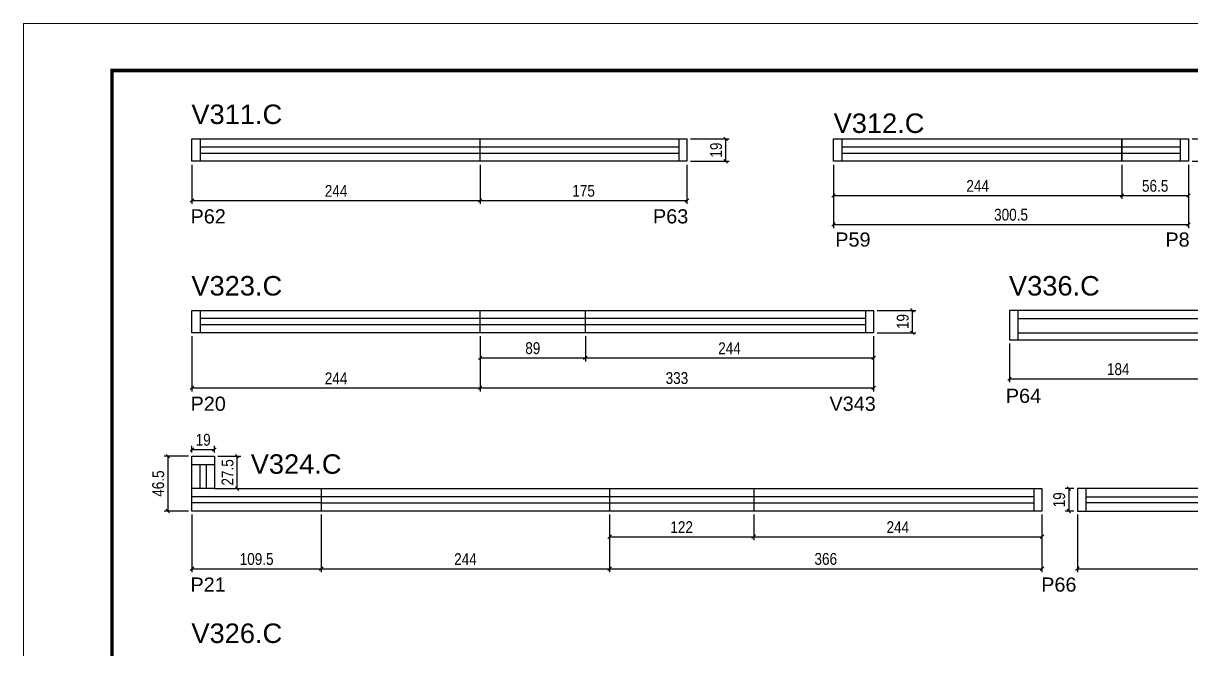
# Model space of a CAD drawing. Header units: millimetres. Extents: x 1959 to 8212, y 239 to 4735.
# Drawn here: x 5142 to 6131, y 3056 to 3587 of the extents above; entities that cross this region are included whole.
import ezdxf

# ---------------------------------------------------------------- set-up
doc = ezdxf.new("R2010")
doc.units = ezdxf.units.MM
doc.linetypes.add('DASHED', pattern=[0.75, 0.5, -0.25])
for name, color, linetype in [('5', 5, 'Continuous'), ('COTA', 241, 'Continuous'), ('NOMENCLATURA', 7, 'Continuous'), ('Painéis', 200, 'Continuous'), ('SARR_2.2x7', 40, 'Continuous')]:
    doc.layers.add(name, color=color, linetype=linetype)
doc.layers.add('Folhas', color=255, linetype='Continuous', lineweight=9)
doc.layers.add('SARRAFO DE PRESSAO', color=251, linetype='DASHED', lineweight=9)
doc.styles.add('COTA TECNICA', font='techl___.ttf', dxfattribs={"height": 10})
doc.styles.add('COTA TECNICA-50', font='techl___.ttf', dxfattribs={"height": 10})
doc.styles.get("Standard").update_dxf_attribs({"font": 'arial.ttf'})
doc.dimstyles.new('COTA PAINEL-50', dxfattribs={"dimtxt": 10, "dimasz": 3, "dimexe": 3, "dimexo": 3, "dimgap": 3, "dimtad": 1, "dimdec": 1, "dimzin": 12, "dimdsep": 46, "dimtxsty": 'COTA TECNICA-50', "dimblk1": 'OBLIQUE', "dimblk2": 'OBLIQUE', "dimsah": 1, "dimcen": 0.9, "dimclrd": 4, "dimclre": 4, "dimclrt": 240, "dimadec": 1, "dimazin": 3, "dimtfac": 1, "dimtdec": 1, "dimtmove": 0, "dimatfit": 3, "dimfxl": 1, "dimtolj": 1, "dimtzin": 12, "dimarcsym": 0})
doc.dimstyles.new('PAINEL', dxfattribs={"dimtxt": 10, "dimasz": 3, "dimexe": 3, "dimexo": 3, "dimgap": 3, "dimtad": 1, "dimdec": 1, "dimzin": 12, "dimdsep": 46, "dimtxsty": 'COTA TECNICA', "dimblk1": 'OBLIQUE', "dimblk2": 'OBLIQUE', "dimsah": 1, "dimcen": 0.9, "dimclrd": 4, "dimclre": 4, "dimclrt": 240, "dimadec": 1, "dimazin": 3, "dimtfac": 1, "dimtdec": 1, "dimtmove": 0, "dimatfit": 3, "dimfxl": 1, "dimtolj": 1, "dimtzin": 12, "dimarcsym": 0})

# ---------------------------------------------------------------- blocks, each defined once
blk = doc.blocks.new('9999999999')
at = {"layer": 'Folhas'}
blk.add_lwpolyline([(98138.98, 34190.21), (99623.98, 34190.21), (99623.98, 35240.21), (98138.98, 35240.21)], close=True, dxfattribs=at)
at = {"layer": 'Folhas', "color": 30, "const_width": 3}
blk.add_lwpolyline([(98213.98, 34230.21), (99583.98, 34230.21), (99583.98, 35200.21), (98213.98, 35200.21)], close=True, dxfattribs=at)
blk = doc.blocks.new('_Oblique')
at = {"color": 0, "linetype": 'ByBlock', "lineweight": -2}
blk.add_line((-0.5, -0.5), (0.5, 0.5), dxfattribs=at)
blk = doc.blocks.new('*D54')
at = {"layer": 'COTA', "color": 4, "linetype": 'ByBlock', "lineweight": -2, "transparency": 16777216}
for p, q in [((5284.97, 3466.8), (5284.97, 3433.63)), ((5528.97, 3466.8), (5528.97, 3433.63)), ((5284.97, 3436.63), (5528.97, 3436.63))]:
    blk.add_line(p, q, dxfattribs=at)
at = {"layer": 'Defpoints', "color": 0, "linetype": 'ByBlock', "transparency": 16777216}
for p in [(5284.97, 3469.8), (5528.97, 3469.8), (5528.97, 3436.63)]:
    blk.add_point(p, dxfattribs=at)
at = {"layer": 'COTA', "color": 4, "linetype": 'ByBlock', "lineweight": -2, "transparency": 16777216, "xscale": 3, "yscale": 3, "zscale": 3, "rotation": 180}
blk.add_blockref('_Oblique', (5284.97, 3436.63), dxfattribs=at)
at = {"layer": 'COTA', "color": 4, "linetype": 'ByBlock', "lineweight": -2, "transparency": 16777216, "xscale": 3, "yscale": 3, "zscale": 3}
blk.add_blockref('_Oblique', (5528.97, 3436.63), dxfattribs=at)
at = {"layer": 'COTA', "color": 240, "linetype": 'ByBlock', "transparency": 16777216, "insert": (5406.97, 3444.7), "char_height": 10, "attachment_point": 5, "style": 'COTA TECNICA-50'}
blk.add_mtext('\\A1;244', dxfattribs=at)
blk = doc.blocks.new('*D55')
at = {"layer": 'COTA', "color": 4, "linetype": 'ByBlock', "lineweight": -2, "transparency": 16777216}
for p, q in [((5528.97, 3466.8), (5528.97, 3433.63)), ((5703.97, 3466.8), (5703.97, 3433.63)), ((5528.97, 3436.63), (5703.97, 3436.63))]:
    blk.add_line(p, q, dxfattribs=at)
at = {"layer": 'Defpoints', "color": 0, "linetype": 'ByBlock', "transparency": 16777216}
for p in [(5528.97, 3469.8), (5703.97, 3469.8), (5703.97, 3436.63)]:
    blk.add_point(p, dxfattribs=at)
at = {"layer": 'COTA', "color": 4, "linetype": 'ByBlock', "lineweight": -2, "transparency": 16777216, "xscale": 3, "yscale": 3, "zscale": 3, "rotation": 180}
blk.add_blockref('_Oblique', (5528.97, 3436.63), dxfattribs=at)
at = {"layer": 'COTA', "color": 4, "linetype": 'ByBlock', "lineweight": -2, "transparency": 16777216, "xscale": 3, "yscale": 3, "zscale": 3}
blk.add_blockref('_Oblique', (5703.97, 3436.63), dxfattribs=at)
at = {"layer": 'COTA', "color": 240, "linetype": 'ByBlock', "transparency": 16777216, "insert": (5616.47, 3444.74), "char_height": 10, "attachment_point": 5, "style": 'COTA TECNICA-50'}
blk.add_mtext('\\A1;175', dxfattribs=at)
blk = doc.blocks.new('*D56')
at = {"layer": 'COTA', "color": 4, "lineweight": -2, "transparency": 16777216}
for p, q in [((5706.97, 3488.8), (5739.74, 3488.8)), ((5736.74, 3469.8), (5736.74, 3488.8)), ((5706.97, 3469.8), (5739.74, 3469.8))]:
    blk.add_line(p, q, dxfattribs=at)
at = {"layer": 'Defpoints', "color": 0, "transparency": 16777216}
for p in [(5703.97, 3488.8), (5736.74, 3488.8), (5703.97, 3469.8)]:
    blk.add_point(p, dxfattribs=at)
at = {"layer": 'COTA', "color": 4, "lineweight": -2, "transparency": 16777216, "xscale": 3, "yscale": 3, "zscale": 3}
for p, rotation in [((5736.74, 3488.8), 90), ((5736.74, 3469.8), 270)]:
    blk.add_blockref('_Oblique', p, dxfattribs=dict(at, rotation=rotation))
at = {"layer": 'COTA', "color": 240, "transparency": 16777216, "insert": (5728.65, 3479.3), "char_height": 10, "attachment_point": 5, "rotation": 90, "style": 'COTA TECNICA'}
blk.add_mtext('\\A1;19', dxfattribs=at)
blk = doc.blocks.new('*D57')
at = {"layer": 'COTA', "color": 4, "linetype": 'ByBlock', "lineweight": -2, "transparency": 16777216}
for p, q in [((5828.04, 3466.8), (5828.04, 3437.87)), ((6072.04, 3466.8), (6072.04, 3437.87)), ((5828.04, 3440.87), (6072.04, 3440.87))]:
    blk.add_line(p, q, dxfattribs=at)
at = {"layer": 'Defpoints', "color": 0, "linetype": 'ByBlock', "transparency": 16777216}
for p in [(5828.04, 3469.8), (6072.04, 3469.8), (6072.04, 3440.87)]:
    blk.add_point(p, dxfattribs=at)
at = {"layer": 'COTA', "color": 4, "linetype": 'ByBlock', "lineweight": -2, "transparency": 16777216, "xscale": 3, "yscale": 3, "zscale": 3, "rotation": 180}
blk.add_blockref('_Oblique', (5828.04, 3440.87), dxfattribs=at)
at = {"layer": 'COTA', "color": 4, "linetype": 'ByBlock', "lineweight": -2, "transparency": 16777216, "xscale": 3, "yscale": 3, "zscale": 3}
blk.add_blockref('_Oblique', (6072.04, 3440.87), dxfattribs=at)
at = {"layer": 'COTA', "color": 240, "linetype": 'ByBlock', "transparency": 16777216, "insert": (5950.04, 3448.95), "char_height": 10, "attachment_point": 5, "style": 'COTA TECNICA-50'}
blk.add_mtext('\\A1;244', dxfattribs=at)
blk = doc.blocks.new('*D58')
at = {"layer": 'COTA', "color": 4, "linetype": 'ByBlock', "lineweight": -2, "transparency": 16777216}
for p, q in [((6072.04, 3466.8), (6072.04, 3437.87)), ((6128.54, 3466.8), (6128.54, 3437.87)), ((6072.04, 3440.87), (6128.54, 3440.87))]:
    blk.add_line(p, q, dxfattribs=at)
at = {"layer": 'Defpoints', "color": 0, "linetype": 'ByBlock', "transparency": 16777216}
for p in [(6072.04, 3469.8), (6128.54, 3469.8), (6128.54, 3440.87)]:
    blk.add_point(p, dxfattribs=at)
at = {"layer": 'COTA', "color": 4, "linetype": 'ByBlock', "lineweight": -2, "transparency": 16777216, "xscale": 3, "yscale": 3, "zscale": 3, "rotation": 180}
blk.add_blockref('_Oblique', (6072.04, 3440.87), dxfattribs=at)
at = {"layer": 'COTA', "color": 4, "linetype": 'ByBlock', "lineweight": -2, "transparency": 16777216, "xscale": 3, "yscale": 3, "zscale": 3}
blk.add_blockref('_Oblique', (6128.54, 3440.87), dxfattribs=at)
at = {"layer": 'COTA', "color": 240, "linetype": 'ByBlock', "transparency": 16777216, "insert": (6100.29, 3448.98), "char_height": 10, "attachment_point": 5, "style": 'COTA TECNICA-50'}
blk.add_mtext('\\A1;56.5', dxfattribs=at)
blk = doc.blocks.new('*D59')
at = {"layer": 'COTA', "color": 4, "lineweight": -2, "transparency": 16777216}
for p, q in [((5828.04, 3466.8), (5828.04, 3413.29)), ((6128.54, 3466.8), (6128.54, 3413.29)), ((5828.04, 3416.29), (6128.54, 3416.29))]:
    blk.add_line(p, q, dxfattribs=at)
at = {"layer": 'Defpoints', "color": 0, "transparency": 16777216}
for p in [(5828.04, 3469.8), (6128.54, 3469.8), (6128.54, 3416.29)]:
    blk.add_point(p, dxfattribs=at)
at = {"layer": 'COTA', "color": 4, "lineweight": -2, "transparency": 16777216, "xscale": 3, "yscale": 3, "zscale": 3, "rotation": 180}
blk.add_blockref('_Oblique', (5828.04, 3416.29), dxfattribs=at)
at = {"layer": 'COTA', "color": 4, "lineweight": -2, "transparency": 16777216, "xscale": 3, "yscale": 3, "zscale": 3}
blk.add_blockref('_Oblique', (6128.54, 3416.29), dxfattribs=at)
at = {"layer": 'COTA', "color": 240, "transparency": 16777216, "insert": (5978.29, 3424.51), "char_height": 10, "attachment_point": 5, "style": 'COTA TECNICA'}
blk.add_mtext('\\A1;300.5', dxfattribs=at)
blk = doc.blocks.new('*D60')
at = {"layer": 'COTA', "color": 4, "lineweight": -2, "transparency": 16777216}
for p, q in [((6131.54, 3488.8), (6166.17, 3488.8)), ((6163.17, 3469.8), (6163.17, 3488.8)), ((6131.54, 3469.8), (6166.17, 3469.8))]:
    blk.add_line(p, q, dxfattribs=at)
at = {"layer": 'Defpoints', "color": 0, "transparency": 16777216}
for p in [(6128.54, 3488.8), (6163.17, 3488.8), (6128.54, 3469.8)]:
    blk.add_point(p, dxfattribs=at)
at = {"layer": 'COTA', "color": 4, "lineweight": -2, "transparency": 16777216, "xscale": 3, "yscale": 3, "zscale": 3}
for p, rotation in [((6163.17, 3488.8), 90), ((6163.17, 3469.8), 270)]:
    blk.add_blockref('_Oblique', p, dxfattribs=dict(at, rotation=rotation))
at = {"layer": 'COTA', "color": 240, "transparency": 16777216, "insert": (6155.09, 3479.3), "char_height": 10, "attachment_point": 5, "rotation": 90, "style": 'COTA TECNICA'}
blk.add_mtext('\\A1;19', dxfattribs=at)
blk = doc.blocks.new('*D63')
at = {"layer": 'COTA', "color": 4, "linetype": 'ByBlock', "lineweight": -2, "transparency": 16777216}
for p, q in [((5284.97, 3321.55), (5284.97, 3274.91)), ((5528.97, 3321.55), (5528.97, 3274.91)), ((5284.97, 3277.91), (5528.97, 3277.91))]:
    blk.add_line(p, q, dxfattribs=at)
at = {"layer": 'Defpoints', "color": 0, "linetype": 'ByBlock', "transparency": 16777216}
for p in [(5284.97, 3324.55), (5528.97, 3324.55), (5528.97, 3277.91)]:
    blk.add_point(p, dxfattribs=at)
at = {"layer": 'COTA', "color": 4, "linetype": 'ByBlock', "lineweight": -2, "transparency": 16777216, "xscale": 3, "yscale": 3, "zscale": 3, "rotation": 180}
blk.add_blockref('_Oblique', (5284.97, 3277.91), dxfattribs=at)
at = {"layer": 'COTA', "color": 4, "linetype": 'ByBlock', "lineweight": -2, "transparency": 16777216, "xscale": 3, "yscale": 3, "zscale": 3}
blk.add_blockref('_Oblique', (5528.97, 3277.91), dxfattribs=at)
at = {"layer": 'COTA', "color": 240, "linetype": 'ByBlock', "transparency": 16777216, "insert": (5406.97, 3285.99), "char_height": 10, "attachment_point": 5, "style": 'COTA TECNICA-50'}
blk.add_mtext('\\A1;244', dxfattribs=at)
blk = doc.blocks.new('*D64')
at = {"layer": 'COTA', "color": 4, "linetype": 'ByBlock', "lineweight": -2, "transparency": 16777216}
for p, q in [((5528.97, 3321.55), (5528.97, 3274.91)), ((5861.97, 3321.55), (5861.97, 3274.91)), ((5528.97, 3277.91), (5861.97, 3277.91))]:
    blk.add_line(p, q, dxfattribs=at)
at = {"layer": 'Defpoints', "color": 0, "linetype": 'ByBlock', "transparency": 16777216}
for p in [(5528.97, 3324.55), (5861.97, 3324.55), (5861.97, 3277.91)]:
    blk.add_point(p, dxfattribs=at)
at = {"layer": 'COTA', "color": 4, "linetype": 'ByBlock', "lineweight": -2, "transparency": 16777216, "xscale": 3, "yscale": 3, "zscale": 3, "rotation": 180}
blk.add_blockref('_Oblique', (5528.97, 3277.91), dxfattribs=at)
at = {"layer": 'COTA', "color": 4, "linetype": 'ByBlock', "lineweight": -2, "transparency": 16777216, "xscale": 3, "yscale": 3, "zscale": 3}
blk.add_blockref('_Oblique', (5861.97, 3277.91), dxfattribs=at)
at = {"layer": 'COTA', "color": 240, "linetype": 'ByBlock', "transparency": 16777216, "insert": (5695.47, 3286.13), "char_height": 10, "attachment_point": 5, "style": 'COTA TECNICA-50'}
blk.add_mtext('\\A1;333', dxfattribs=at)
blk = doc.blocks.new('*D65')
at = {"layer": 'COTA', "color": 4, "lineweight": -2, "transparency": 16777216}
for p, q in [((5864.97, 3343.55), (5897.74, 3343.55)), ((5894.74, 3324.55), (5894.74, 3343.55)), ((5864.97, 3324.55), (5897.74, 3324.55))]:
    blk.add_line(p, q, dxfattribs=at)
at = {"layer": 'Defpoints', "color": 0, "transparency": 16777216}
for p in [(5861.97, 3343.55), (5894.74, 3343.55), (5861.97, 3324.55)]:
    blk.add_point(p, dxfattribs=at)
at = {"layer": 'COTA', "color": 4, "lineweight": -2, "transparency": 16777216, "xscale": 3, "yscale": 3, "zscale": 3}
for p, rotation in [((5894.74, 3343.55), 90), ((5894.74, 3324.55), 270)]:
    blk.add_blockref('_Oblique', p, dxfattribs=dict(at, rotation=rotation))
at = {"layer": 'COTA', "color": 240, "transparency": 16777216, "insert": (5886.65, 3334.05), "char_height": 10, "attachment_point": 5, "rotation": 90, "style": 'COTA TECNICA'}
blk.add_mtext('\\A1;19', dxfattribs=at)
blk = doc.blocks.new('*D66')
at = {"layer": 'COTA', "color": 4, "lineweight": -2, "transparency": 16777216}
for p, q in [((5528.97, 3321.55), (5528.97, 3300.35)), ((5617.97, 3321.55), (5617.97, 3300.35)), ((5528.97, 3303.35), (5617.97, 3303.35))]:
    blk.add_line(p, q, dxfattribs=at)
at = {"layer": 'Defpoints', "color": 0, "transparency": 16777216}
for p in [(5528.97, 3324.55), (5617.97, 3324.55), (5617.97, 3303.35)]:
    blk.add_point(p, dxfattribs=at)
at = {"layer": 'COTA', "color": 4, "lineweight": -2, "transparency": 16777216, "xscale": 3, "yscale": 3, "zscale": 3, "rotation": 180}
blk.add_blockref('_Oblique', (5528.97, 3303.35), dxfattribs=at)
at = {"layer": 'COTA', "color": 4, "lineweight": -2, "transparency": 16777216, "xscale": 3, "yscale": 3, "zscale": 3}
blk.add_blockref('_Oblique', (5617.97, 3303.35), dxfattribs=at)
at = {"layer": 'COTA', "color": 240, "transparency": 16777216, "insert": (5573.47, 3311.46), "char_height": 10, "attachment_point": 5, "style": 'COTA TECNICA'}
blk.add_mtext('\\A1;89', dxfattribs=at)
blk = doc.blocks.new('*D67')
at = {"layer": 'COTA', "color": 4, "lineweight": -2, "transparency": 16777216}
for p, q in [((5617.97, 3321.55), (5617.97, 3300.35)), ((5861.97, 3321.55), (5861.97, 3300.35)), ((5617.97, 3303.35), (5861.97, 3303.35))]:
    blk.add_line(p, q, dxfattribs=at)
at = {"layer": 'Defpoints', "color": 0, "transparency": 16777216}
for p in [(5617.97, 3324.55), (5861.97, 3324.55), (5861.97, 3303.35)]:
    blk.add_point(p, dxfattribs=at)
at = {"layer": 'COTA', "color": 4, "lineweight": -2, "transparency": 16777216, "xscale": 3, "yscale": 3, "zscale": 3, "rotation": 180}
blk.add_blockref('_Oblique', (5617.97, 3303.35), dxfattribs=at)
at = {"layer": 'COTA', "color": 4, "lineweight": -2, "transparency": 16777216, "xscale": 3, "yscale": 3, "zscale": 3}
blk.add_blockref('_Oblique', (5861.97, 3303.35), dxfattribs=at)
at = {"layer": 'COTA', "color": 240, "transparency": 16777216, "insert": (5739.97, 3311.43), "char_height": 10, "attachment_point": 5, "style": 'COTA TECNICA'}
blk.add_mtext('\\A1;244', dxfattribs=at)
blk = doc.blocks.new('*D68')
at = {"layer": 'COTA', "color": 4, "lineweight": -2, "transparency": 16777216}
for p, q in [((5284.97, 3170.55), (5284.97, 3121.73)), ((5394.47, 3170.55), (5394.47, 3121.73)), ((5284.97, 3124.73), (5394.47, 3124.73))]:
    blk.add_line(p, q, dxfattribs=at)
at = {"layer": 'Defpoints', "color": 0, "transparency": 16777216}
for p in [(5284.97, 3173.55), (5394.47, 3173.55), (5394.47, 3124.73)]:
    blk.add_point(p, dxfattribs=at)
at = {"layer": 'COTA', "color": 4, "lineweight": -2, "transparency": 16777216, "xscale": 3, "yscale": 3, "zscale": 3, "rotation": 180}
blk.add_blockref('_Oblique', (5284.97, 3124.73), dxfattribs=at)
at = {"layer": 'COTA', "color": 4, "lineweight": -2, "transparency": 16777216, "xscale": 3, "yscale": 3, "zscale": 3}
blk.add_blockref('_Oblique', (5394.47, 3124.73), dxfattribs=at)
at = {"layer": 'COTA', "color": 240, "transparency": 16777216, "insert": (5339.72, 3132.87), "char_height": 10, "attachment_point": 5, "style": 'COTA TECNICA'}
blk.add_mtext('\\A1;109.5', dxfattribs=at)
blk = doc.blocks.new('*D69')
at = {"layer": 'COTA', "color": 4, "lineweight": -2, "transparency": 16777216}
for p, q in [((5394.47, 3170.55), (5394.47, 3121.73)), ((5638.47, 3170.55), (5638.47, 3121.73)), ((5394.47, 3124.73), (5638.47, 3124.73))]:
    blk.add_line(p, q, dxfattribs=at)
at = {"layer": 'Defpoints', "color": 0, "transparency": 16777216}
for p in [(5394.47, 3173.55), (5638.47, 3173.55), (5638.47, 3124.73)]:
    blk.add_point(p, dxfattribs=at)
at = {"layer": 'COTA', "color": 4, "lineweight": -2, "transparency": 16777216, "xscale": 3, "yscale": 3, "zscale": 3, "rotation": 180}
blk.add_blockref('_Oblique', (5394.47, 3124.73), dxfattribs=at)
at = {"layer": 'COTA', "color": 4, "lineweight": -2, "transparency": 16777216, "xscale": 3, "yscale": 3, "zscale": 3}
blk.add_blockref('_Oblique', (5638.47, 3124.73), dxfattribs=at)
at = {"layer": 'COTA', "color": 240, "transparency": 16777216, "insert": (5516.47, 3132.8), "char_height": 10, "attachment_point": 5, "style": 'COTA TECNICA'}
blk.add_mtext('\\A1;244', dxfattribs=at)
blk = doc.blocks.new('*D70')
at = {"layer": 'COTA', "color": 4, "lineweight": -2, "transparency": 16777216}
for p, q in [((5638.47, 3170.55), (5638.47, 3121.73)), ((6004.47, 3170.55), (6004.47, 3121.73)), ((5638.47, 3124.73), (6004.47, 3124.73))]:
    blk.add_line(p, q, dxfattribs=at)
at = {"layer": 'Defpoints', "color": 0, "transparency": 16777216}
for p in [(5638.47, 3173.55), (6004.47, 3173.55), (6004.47, 3124.73)]:
    blk.add_point(p, dxfattribs=at)
at = {"layer": 'COTA', "color": 4, "lineweight": -2, "transparency": 16777216, "xscale": 3, "yscale": 3, "zscale": 3, "rotation": 180}
blk.add_blockref('_Oblique', (5638.47, 3124.73), dxfattribs=at)
at = {"layer": 'COTA', "color": 4, "lineweight": -2, "transparency": 16777216, "xscale": 3, "yscale": 3, "zscale": 3}
blk.add_blockref('_Oblique', (6004.47, 3124.73), dxfattribs=at)
at = {"layer": 'COTA', "color": 240, "transparency": 16777216, "insert": (5821.47, 3132.95), "char_height": 10, "attachment_point": 5, "style": 'COTA TECNICA'}
blk.add_mtext('\\A1;366', dxfattribs=at)
blk = doc.blocks.new('*D71')
at = {"layer": 'COTA', "color": 4, "lineweight": -2, "transparency": 16777216}
for p, q in [((5281.97, 3220.05), (5261.54, 3220.05)), ((5264.54, 3220.05), (5264.54, 3173.55)), ((5281.97, 3173.55), (5261.54, 3173.55))]:
    blk.add_line(p, q, dxfattribs=at)
at = {"layer": 'Defpoints', "color": 0, "transparency": 16777216}
for p in [(5284.97, 3220.05), (5264.54, 3173.55), (5284.97, 3173.55)]:
    blk.add_point(p, dxfattribs=at)
at = {"layer": 'COTA', "color": 4, "lineweight": -2, "transparency": 16777216, "xscale": 3, "yscale": 3, "zscale": 3}
for p, rotation in [((5264.54, 3220.05), 90), ((5264.54, 3173.55), 270)]:
    blk.add_blockref('_Oblique', p, dxfattribs=dict(at, rotation=rotation))
at = {"layer": 'COTA', "color": 240, "transparency": 16777216, "insert": (5256.43, 3196.8), "char_height": 10, "attachment_point": 5, "rotation": 90, "style": 'COTA TECNICA'}
blk.add_mtext('\\A1;46.5', dxfattribs=at)
blk = doc.blocks.new('*D72')
at = {"layer": 'COTA', "color": 4, "lineweight": -2, "transparency": 16777216}
for p, q in [((5306.97, 3220.05), (5326.22, 3220.05)), ((5323.22, 3192.55), (5323.22, 3220.05)), ((5306.97, 3192.55), (5326.22, 3192.55))]:
    blk.add_line(p, q, dxfattribs=at)
at = {"layer": 'Defpoints', "color": 0, "transparency": 16777216}
for p in [(5303.97, 3220.05), (5323.22, 3220.05), (5303.97, 3192.55)]:
    blk.add_point(p, dxfattribs=at)
at = {"layer": 'COTA', "color": 4, "lineweight": -2, "transparency": 16777216, "xscale": 3, "yscale": 3, "zscale": 3}
for p, rotation in [((5323.22, 3220.05), 90), ((5323.22, 3192.55), 270)]:
    blk.add_blockref('_Oblique', p, dxfattribs=dict(at, rotation=rotation))
at = {"layer": 'COTA', "color": 240, "transparency": 16777216, "insert": (5315.11, 3206.3), "char_height": 10, "attachment_point": 5, "rotation": 90, "style": 'COTA TECNICA'}
blk.add_mtext('\\A1;27.5', dxfattribs=at)
blk = doc.blocks.new('*D73')
at = {"layer": 'COTA', "color": 4, "lineweight": -2, "transparency": 16777216}
for p, q in [((5284.97, 3223.05), (5284.97, 3228.72)), ((5284.97, 3225.72), (5303.97, 3225.72)), ((5303.97, 3223.05), (5303.97, 3228.72))]:
    blk.add_line(p, q, dxfattribs=at)
at = {"layer": 'Defpoints', "color": 0, "transparency": 16777216}
for p in [(5303.97, 3225.72), (5284.97, 3220.05), (5303.97, 3220.05)]:
    blk.add_point(p, dxfattribs=at)
at = {"layer": 'COTA', "color": 4, "lineweight": -2, "transparency": 16777216, "xscale": 3, "yscale": 3, "zscale": 3, "rotation": 180}
blk.add_blockref('_Oblique', (5284.97, 3225.72), dxfattribs=at)
at = {"layer": 'COTA', "color": 4, "lineweight": -2, "transparency": 16777216, "xscale": 3, "yscale": 3, "zscale": 3}
blk.add_blockref('_Oblique', (5303.97, 3225.72), dxfattribs=at)
at = {"layer": 'COTA', "color": 240, "transparency": 16777216, "insert": (5294.47, 3233.81), "char_height": 10, "attachment_point": 5, "style": 'COTA TECNICA'}
blk.add_mtext('\\A1;19', dxfattribs=at)
blk = doc.blocks.new('*D74')
at = {"layer": 'COTA', "color": 4, "lineweight": -2, "transparency": 16777216}
for p, q in [((5638.47, 3170.55), (5638.47, 3148.85)), ((5760.47, 3170.55), (5760.47, 3148.85)), ((5638.47, 3151.85), (5760.47, 3151.85))]:
    blk.add_line(p, q, dxfattribs=at)
at = {"layer": 'Defpoints', "color": 0, "transparency": 16777216}
for p in [(5638.47, 3173.55), (5760.47, 3173.55), (5760.47, 3151.85)]:
    blk.add_point(p, dxfattribs=at)
at = {"layer": 'COTA', "color": 4, "lineweight": -2, "transparency": 16777216, "xscale": 3, "yscale": 3, "zscale": 3, "rotation": 180}
blk.add_blockref('_Oblique', (5638.47, 3151.85), dxfattribs=at)
at = {"layer": 'COTA', "color": 4, "lineweight": -2, "transparency": 16777216, "xscale": 3, "yscale": 3, "zscale": 3}
blk.add_blockref('_Oblique', (5760.47, 3151.85), dxfattribs=at)
at = {"layer": 'COTA', "color": 240, "transparency": 16777216, "insert": (5699.47, 3159.91), "char_height": 10, "attachment_point": 5, "style": 'COTA TECNICA'}
blk.add_mtext('\\A1;122', dxfattribs=at)
blk = doc.blocks.new('*D75')
at = {"layer": 'COTA', "color": 4, "lineweight": -2, "transparency": 16777216}
for p, q in [((5760.47, 3170.55), (5760.47, 3148.85)), ((6004.47, 3170.55), (6004.47, 3148.85)), ((5760.47, 3151.85), (6004.47, 3151.85))]:
    blk.add_line(p, q, dxfattribs=at)
at = {"layer": 'Defpoints', "color": 0, "transparency": 16777216}
for p in [(5760.47, 3173.55), (6004.47, 3173.55), (6004.47, 3151.85)]:
    blk.add_point(p, dxfattribs=at)
at = {"layer": 'COTA', "color": 4, "lineweight": -2, "transparency": 16777216, "xscale": 3, "yscale": 3, "zscale": 3, "rotation": 180}
blk.add_blockref('_Oblique', (5760.47, 3151.85), dxfattribs=at)
at = {"layer": 'COTA', "color": 4, "lineweight": -2, "transparency": 16777216, "xscale": 3, "yscale": 3, "zscale": 3}
blk.add_blockref('_Oblique', (6004.47, 3151.85), dxfattribs=at)
at = {"layer": 'COTA', "color": 240, "transparency": 16777216, "insert": (5882.47, 3159.93), "char_height": 10, "attachment_point": 5, "style": 'COTA TECNICA'}
blk.add_mtext('\\A1;244', dxfattribs=at)
blk = doc.blocks.new('*D76')
at = {"layer": 'COTA', "color": 4, "lineweight": -2, "transparency": 16777216}
for p, q in [((6034.47, 3170.55), (6034.47, 3121.73)), ((6278.47, 3170.55), (6278.47, 3121.73)), ((6034.47, 3124.73), (6278.47, 3124.73))]:
    blk.add_line(p, q, dxfattribs=at)
at = {"layer": 'Defpoints', "color": 0, "transparency": 16777216}
for p in [(6034.47, 3173.55), (6278.47, 3173.55), (6278.47, 3124.73)]:
    blk.add_point(p, dxfattribs=at)
at = {"layer": 'COTA', "color": 4, "lineweight": -2, "transparency": 16777216, "xscale": 3, "yscale": 3, "zscale": 3, "rotation": 180}
blk.add_blockref('_Oblique', (6034.47, 3124.73), dxfattribs=at)
at = {"layer": 'COTA', "color": 4, "lineweight": -2, "transparency": 16777216, "xscale": 3, "yscale": 3, "zscale": 3}
blk.add_blockref('_Oblique', (6278.47, 3124.73), dxfattribs=at)
at = {"layer": 'COTA', "color": 240, "transparency": 16777216, "insert": (6156.47, 3132.8), "char_height": 10, "attachment_point": 5, "style": 'COTA TECNICA'}
blk.add_mtext('\\A1;244', dxfattribs=at)
blk = doc.blocks.new('*D81')
at = {"layer": 'COTA', "color": 4, "lineweight": -2, "transparency": 16777216}
for p, q in [((6031.47, 3192.55), (6024.16, 3192.55)), ((6027.16, 3192.55), (6027.16, 3173.55)), ((6031.47, 3173.55), (6024.16, 3173.55))]:
    blk.add_line(p, q, dxfattribs=at)
at = {"layer": 'Defpoints', "color": 0, "transparency": 16777216}
for p in [(6034.47, 3192.55), (6027.16, 3173.55), (6034.47, 3173.55)]:
    blk.add_point(p, dxfattribs=at)
at = {"layer": 'COTA', "color": 4, "lineweight": -2, "transparency": 16777216, "xscale": 3, "yscale": 3, "zscale": 3}
for p, rotation in [((6027.16, 3192.55), 90), ((6027.16, 3173.55), 270)]:
    blk.add_blockref('_Oblique', p, dxfattribs=dict(at, rotation=rotation))
at = {"layer": 'COTA', "color": 240, "transparency": 16777216, "insert": (6019.08, 3183.05), "char_height": 10, "attachment_point": 5, "rotation": 90, "style": 'COTA TECNICA'}
blk.add_mtext('\\A1;19', dxfattribs=at)
blk = doc.blocks.new('*D89')
at = {"layer": 'COTA', "color": 4, "linetype": 'ByBlock', "lineweight": -2, "transparency": 16777216}
for p, q in [((5977.01, 3315.55), (5977.01, 3282.58)), ((6161.01, 3315.55), (6161.01, 3282.58)), ((5977.01, 3285.58), (6161.01, 3285.58))]:
    blk.add_line(p, q, dxfattribs=at)
at = {"layer": 'Defpoints', "color": 0, "linetype": 'ByBlock', "transparency": 16777216}
for p in [(5977.01, 3318.55), (6161.01, 3318.55), (6161.01, 3285.58)]:
    blk.add_point(p, dxfattribs=at)
at = {"layer": 'COTA', "color": 4, "linetype": 'ByBlock', "lineweight": -2, "transparency": 16777216, "xscale": 3, "yscale": 3, "zscale": 3, "rotation": 180}
blk.add_blockref('_Oblique', (5977.01, 3285.58), dxfattribs=at)
at = {"layer": 'COTA', "color": 4, "linetype": 'ByBlock', "lineweight": -2, "transparency": 16777216, "xscale": 3, "yscale": 3, "zscale": 3}
blk.add_blockref('_Oblique', (6161.01, 3285.58), dxfattribs=at)
at = {"layer": 'COTA', "color": 240, "linetype": 'ByBlock', "transparency": 16777216, "insert": (6069.01, 3293.67), "char_height": 10, "attachment_point": 5, "style": 'COTA TECNICA-50'}
blk.add_mtext('\\A1;184', dxfattribs=at)

msp = doc.modelspace()

# ---------------------------------------------------------------- linework, layer by layer
at = {"layer": 'COTA'}
msp.add_line((5303.97, 3192.55), (5284.97, 3192.55), dxfattribs=at)
at = {"layer": 'Painéis', "linetype": 'ByBlock'}
for p, q in [((5528.97, 3469.8), (5528.97, 3488.8)), ((5528.97, 3324.55), (5528.97, 3343.55)), ((5617.97, 3324.55), (5617.97, 3343.55)), ((5284.97, 3220.05), (5303.97, 3220.05)), ((5284.97, 3173.55), (5284.97, 3220.05)), ((5303.97, 3220.05), (5303.97, 3192.55)), ((5303.97, 3192.55), (6004.47, 3192.55)), ((5394.47, 3192.55), (5394.47, 3173.55)), ((5638.47, 3192.55), (5638.47, 3173.55)), ((5760.47, 3192.55), (5760.47, 3173.55)), ((6004.47, 3192.55), (6004.47, 3173.55)), ((6034.47, 3192.55), (6034.47, 3173.55)), ((6375.97, 3192.55), (6034.47, 3192.55)), ((6004.47, 3173.55), (5284.97, 3173.55)), ((6034.47, 3173.55), (6394.97, 3173.55))]:
    msp.add_line(p, q, dxfattribs=at)
for points in [[(5284.97, 3488.8), (5703.97, 3488.8), (5703.97, 3469.8), (5284.97, 3469.8)], [(5284.97, 3343.55), (5861.97, 3343.55), (5861.97, 3324.55), (5284.97, 3324.55)], [(5977.01, 3343.55), (5977.01, 3318.55), (6161.01, 3318.55), (6161.01, 3343.55)]]:
    msp.add_lwpolyline(points, close=True, dxfattribs=at)
at = {"layer": 'Painéis'}
for points in [[(6072.04, 3469.8), (5828.04, 3469.8), (5828.04, 3488.8), (6072.04, 3488.8)], [(6072.04, 3488.8), (6128.54, 3488.8), (6128.54, 3469.8), (6072.04, 3469.8)]]:
    msp.add_lwpolyline(points, close=True, dxfattribs=at)
at = {"layer": 'SARR_2.2x7', "linetype": 'Continuous'}
for p, q in [((5291.97, 3488.8), (5291.97, 3469.8)), ((5528.97, 3481.8), (5291.97, 3481.8)), ((5696.97, 3481.8), (5528.97, 3481.8)), ((5696.97, 3488.8), (5696.97, 3469.8)), ((5835.04, 3488.8), (5835.04, 3469.8)), ((6121.54, 3481.8), (5835.04, 3481.8)), ((6121.54, 3488.8), (6121.54, 3469.8)), ((5291.97, 3476.8), (5528.97, 3476.8)), ((5528.97, 3476.8), (5696.97, 3476.8)), ((5835.04, 3476.8), (6121.54, 3476.8)), ((5291.97, 3343.55), (5291.97, 3324.55)), ((5854.97, 3343.55), (5854.97, 3324.55)), ((5984.01, 3343.55), (5984.01, 3318.55)), ((5528.97, 3336.55), (5291.97, 3336.55)), ((5854.97, 3336.55), (5528.97, 3336.55)), ((5984.01, 3336.55), (6154.01, 3336.55)), ((5291.97, 3331.55), (5528.97, 3331.55)), ((5528.97, 3331.55), (5854.97, 3331.55)), ((5984.01, 3324.55), (6154.01, 3324.55)), ((5284.97, 3213.05), (5303.97, 3213.05)), ((5291.97, 3192.55), (5291.97, 3213.05)), ((5296.97, 3213.05), (5296.97, 3192.55)), ((5394.47, 3185.55), (5284.97, 3185.55)), ((5638.47, 3185.55), (5394.47, 3185.55)), ((5997.47, 3185.55), (5638.47, 3185.55)), ((5997.47, 3192.55), (5997.47, 3173.55)), ((6041.47, 3192.55), (6041.47, 3173.55)), ((6041.47, 3185.55), (6394.97, 3185.55)), ((5394.47, 3180.55), (5284.97, 3180.55)), ((5394.47, 3180.55), (5638.47, 3180.55)), ((5638.47, 3180.55), (5997.47, 3180.55)), ((6394.97, 3180.55), (6041.47, 3180.55))]:
    msp.add_line(p, q, dxfattribs=at)

# ---------------------------------------------------------------- block references
at = {"layer": 'SARRAFO DE PRESSAO', "color": 6, "linetype": 'ByBlock'}
msp.add_blockref('9999999999', (-92996.71, -31653.56), dxfattribs=at)

# ---------------------------------------------------------------- texts
at = {"layer": '5', "linetype": 'Continuous'}
for s, p in [('P62', (5283.81, 3417.17)), ('P63', (5675.23, 3417.17)), ('P59', (5829.54, 3397.52)), ('P8', (6108.95, 3397.52)), ('P64', (5973.91, 3265.16)), ('P20', (5283.81, 3258.45)), ('V343', (5824.63, 3258.45)), ('P21', (5283.71, 3105.27)), ('P66', (6003.84, 3105.27))]:
    msp.add_text(s, height=12, rotation=359.99996, dxfattribs=at).set_placement(p)
at = {"layer": 'NOMENCLATURA', "linetype": 'Continuous'}
for s, p in [('V311.C', (5284.5, 3501.37)), ('V312.C', (5828.11, 3493.8)), ('V323.C', (5284.5, 3356.11)), ('V336.C', (5976.54, 3356.11)), ('V324.C', (5334.73, 3205.12)), ('V326.C', (5284.5, 3061.81))]:
    msp.add_text(s, height=16.5, dxfattribs=at).set_placement(p)

# ---------------------------------------------------------------- dimensions: what is measured, and where the dimension line sits
at = {"layer": 'COTA'}
for base, p1, p2, picture, middle in [((5736.74, 3488.8), (5703.97, 3469.8), (5703.97, 3488.8), '*D56', (5728.65, 3479.3)), ((6163.17, 3488.8), (6128.54, 3469.8), (6128.54, 3488.8), '*D60', (6155.09, 3479.3)), ((5894.74, 3343.55), (5861.97, 3324.55), (5861.97, 3343.55), '*D65', (5886.65, 3334.05)), ((5264.54, 3173.55), (5284.97, 3220.05), (5284.97, 3173.55), '*D71', (5256.43, 3196.8)), ((6027.16, 3173.55), (6034.47, 3192.55), (6034.47, 3173.55), '*D81', (6019.08, 3183.05))]:
    dim = msp.add_linear_dim(base=base, p1=p1, p2=p2, angle=90, dimstyle='PAINEL', dxfattribs=at)
    dim.commit()
    dim.dimension.update_dxf_attribs({"geometry": picture, "text_midpoint": middle})
at = {"layer": 'COTA', "color": 1, "linetype": 'ByBlock'}
for base, p1, p2, picture, middle in [((5528.97, 3436.63), (5284.97, 3469.8), (5528.97, 3469.8), '*D54', (5406.97, 3444.7)), ((5703.97, 3436.63), (5528.97, 3469.8), (5703.97, 3469.8), '*D55', (5616.47, 3444.74)), ((6072.04, 3440.87), (5828.04, 3469.8), (6072.04, 3469.8), '*D57', (5950.04, 3448.95)), ((6128.54, 3440.87), (6072.04, 3469.8), (6128.54, 3469.8), '*D58', (6100.29, 3448.98)), ((5528.97, 3277.91), (5284.97, 3324.55), (5528.97, 3324.55), '*D63', (5406.97, 3285.99)), ((5861.97, 3277.91), (5528.97, 3324.55), (5861.97, 3324.55), '*D64', (5695.47, 3286.13)), ((6161.01, 3285.58), (5977.01, 3318.55), (6161.01, 3318.55), '*D89', (6069.01, 3293.67))]:
    dim = msp.add_linear_dim(base=base, p1=p1, p2=p2, dimstyle='COTA PAINEL-50', override={"dimarcsym": 1}, dxfattribs=at)
    dim.commit()
    dim.dimension.update_dxf_attribs({"geometry": picture, "text_midpoint": middle})
at = {"layer": 'COTA'}
for base, p1, p2, picture, middle in [((6128.54, 3416.29), (5828.04, 3469.8), (6128.54, 3469.8), '*D59', (5978.29, 3424.51)), ((5617.97, 3303.35), (5528.97, 3324.55), (5617.97, 3324.55), '*D66', (5573.47, 3311.46)), ((5303.97, 3225.72), (5284.97, 3220.05), (5303.97, 3220.05), '*D73', (5294.47, 3233.81)), ((5394.47, 3124.73), (5284.97, 3173.55), (5394.47, 3173.55), '*D68', (5339.72, 3132.87)), ((5760.47, 3151.85), (5638.47, 3173.55), (5760.47, 3173.55), '*D74', (5699.47, 3159.91)), ((6278.47, 3124.73), (6034.47, 3173.55), (6278.47, 3173.55), '*D76', (6156.47, 3132.8))]:
    dim = msp.add_linear_dim(base=base, p1=p1, p2=p2, dimstyle='PAINEL', dxfattribs=at)
    dim.commit()
    dim.dimension.update_dxf_attribs({"geometry": picture, "text_midpoint": middle})
for base, p1, p2, picture, middle in [((5861.97, 3303.35), (5617.97, 3324.55), (5861.97, 3324.55), '*D67', (5739.97, 3311.43)), ((5638.47, 3124.73), (5394.47, 3173.55), (5638.47, 3173.55), '*D69', (5516.47, 3132.8)), ((6004.47, 3124.73), (5638.47, 3173.55), (6004.47, 3173.55), '*D70', (5821.47, 3132.95)), ((6004.47, 3151.85), (5760.47, 3173.55), (6004.47, 3173.55), '*D75', (5882.47, 3159.93))]:
    dim = msp.add_linear_dim(base=base, p1=p1, p2=p2, dimstyle='PAINEL', override={"dimtmove": 1}, dxfattribs=at)
    dim.commit()
    dim.dimension.update_dxf_attribs({"geometry": picture, "text_midpoint": middle})
dim = msp.add_linear_dim(base=(5323.22, 3220.05), p1=(5303.97, 3192.55), p2=(5303.97, 3220.05), angle=90, dimstyle='PAINEL', dxfattribs=at)
dim.commit()
dim.dimension.update_dxf_attribs({"geometry": '*D72', "text_midpoint": (5323.22, 3206.3), "dimtype": 160})

doc.saveas('drawing.dxf')
